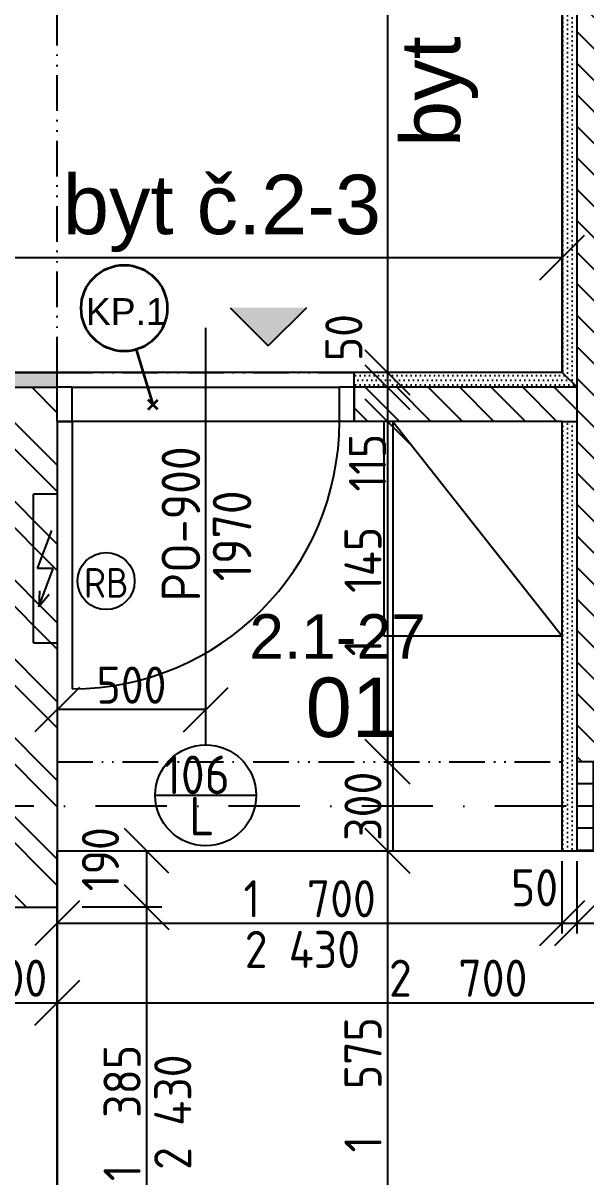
# Model space of a CAD drawing. Extents: x 4511820 to 5180432, y -1526536 to -944957.
# Drawn here: x 5027506 to 5029401, y -1252892 to -1249008 of the extents above; entities that cross this region are included whole.
import ezdxf

# ---------------------------------------------------------------- set-up
doc = ezdxf.new("R2010")
doc.units = 0
doc.header["$MEASUREMENT"] = 0
doc.linetypes.add('ACAD_ISO12W100', pattern=[22, 12, -3, 0.5, -3, 0.5, -3])
doc.linetypes.add('BODKOCIARKOVANA_3', pattern=[5.6, 3, -1.3, 0, -1.3])
doc.layers.get('0').update_dxf_attribs({"linetype": 'CONTINUOUS'})
doc.layers.get('Defpoints').update_dxf_attribs({"color": 61, "linetype": 'CONTINUOUS'})
for name, color, linetype in [('DVERE', 45, 'CONTINUOUS'), ('KÓTY', 4, 'CONTINUOUS'), ('MÚRY', 1, 'CONTINUOUS'), ('osi', 253, 'CONTINUOUS'), ('Plochy', 41, 'CONTINUOUS'), ('POPIS', 7, 'CONTINUOUS'), ('TENKÁ', 7, 'CONTINUOUS'), ('ZARIADENIE', 47, 'CONTINUOUS'), ('ZZ-elektro', 221, 'CONTINUOUS'), ('ŠRAFY', 82, 'CONTINUOUS')]:
    doc.layers.add(name, color=color, linetype=linetype)
doc.layers.add('preklady', color=74, linetype='CONTINUOUS', lineweight=35)
doc.styles.add('ARIAL', font='arial.ttf')
doc.styles.add('Style-Arial', font='arial.ttf')
doc.styles.add('STYLE1', font='isocp.shx')
doc.dimstyles.new('STANDARD-50', dxfattribs={"dimtxt": 125, "dimasz": 150, "dimexe": 10, "dimexo": 200, "dimgap": 20, "dimtad": 1, "dimdsep": 46, "dimlunit": 6, "dimtxsty": 'STYLE1', "dimblk1": 'OBLIQUE', "dimblk2": 'OBLIQUE', "dimsah": 1, "dimcen": 2.5, "dimse1": 1, "dimse2": 1, "dimadec": 0, "dimazin": 0, "dimtfac": 1, "dimtmove": 1, "dimatfit": 3, "dimldrblk": 'OBLIQUE', "dimfxl": 1, "dimtolj": 1, "dimtzin": 0, "dimarcsym": 0})
pattern_1 = [(135, (-2976355.03, 109742.89), (-53.0330086, -53.0330086), [])]
pattern_2 = [(0, (0, -89070.035), (7.8125, 15.625), [0, -15.625])]

# ---------------------------------------------------------------- blocks, each defined once
blk = doc.blocks.new('_OBLIQUE')
at = {"color": 0, "linetype": 'ByBlock'}
blk.add_line((-0.5, -0.5), (0.5, 0.5), dxfattribs=at)
blk = doc.blocks.new('*D31195')
at = {"layer": 'Defpoints', "color": 0}
for p in [(5027321, -1252305.5), (5027621, -1252305.5), (5027621, -1252305.5)]:
    blk.add_point(p, dxfattribs=at)
at = {"layer": 'KÓTY', "color": 0, "lineweight": -2}
blk.add_line((5027321, -1252305.5), (5027621, -1252305.5), dxfattribs=at)
at = {"layer": 'KÓTY', "color": 0, "linetype": 'ByBlock', "lineweight": -2, "xscale": 150, "yscale": 150, "zscale": 150, "rotation": 180}
blk.add_blockref('_OBLIQUE', (5027321, -1252305.5), dxfattribs=at)
at = {"layer": 'KÓTY', "color": 0, "linetype": 'ByBlock', "lineweight": -2, "xscale": 150, "yscale": 150, "zscale": 150}
blk.add_blockref('_OBLIQUE', (5027621, -1252305.5), dxfattribs=at)
at = {"layer": 'KÓTY', "color": 0, "insert": (5027471, -1252223), "char_height": 125, "attachment_point": 5, "style": 'STYLE1'}
blk.add_mtext('\\A1;300', dxfattribs=at)
blk = doc.blocks.new('*D31225')
at = {"layer": 'Defpoints', "color": 0}
for p in [(5029413.5, -1245184.2), (5028733, -1250184.2), (5029413.5, -1250184.2)]:
    blk.add_point(p, dxfattribs=at)
at = {"layer": 'KÓTY', "color": 0, "lineweight": -2}
blk.add_line((5028733, -1245184.2), (5028733, -1250184.2), dxfattribs=at)
at = {"layer": 'KÓTY', "color": 0, "linetype": 'ByBlock', "lineweight": -2, "xscale": 150, "yscale": 150, "zscale": 150}
for p, rotation in [((5028733, -1245184.2), 90), ((5028733, -1250184.2), 270)]:
    blk.add_blockref('_OBLIQUE', p, dxfattribs=dict(at, rotation=rotation))
at = {"layer": 'KÓTY', "color": 0, "insert": (5028650.5, -1247684.2), "char_height": 125, "attachment_point": 5, "rotation": 90, "style": 'STYLE1'}
blk.add_mtext('\\A1;5ﾠ000', dxfattribs=at)
blk = doc.blocks.new('*D31226')
at = {"layer": 'Defpoints', "color": 0}
for p in [(5028971, -1250184.2), (5028733, -1250234.2), (5028996, -1250234.2)]:
    blk.add_point(p, dxfattribs=at)
at = {"layer": 'KÓTY', "color": 0, "lineweight": -2}
blk.add_line((5028733, -1250184.2), (5028733, -1250234.2), dxfattribs=at)
at = {"layer": 'KÓTY', "color": 0, "linetype": 'ByBlock', "lineweight": -2, "xscale": 150, "yscale": 150, "zscale": 150}
for p, rotation in [((5028733, -1250184.2), 90), ((5028733, -1250234.2), 270)]:
    blk.add_blockref('_OBLIQUE', p, dxfattribs=dict(at, rotation=rotation))
at = {"layer": 'KÓTY', "color": 0, "insert": (5028586, -1250067), "char_height": 125, "attachment_point": 5, "rotation": 90, "style": 'STYLE1'}
blk.add_mtext('\\A1;50', dxfattribs=at)
blk = doc.blocks.new('*D31227')
at = {"layer": 'Defpoints', "color": 0}
for p in [(5028996, -1250234.2), (5028733, -1250349.2), (5028996, -1250349.2)]:
    blk.add_point(p, dxfattribs=at)
at = {"layer": 'KÓTY', "color": 0, "lineweight": -2}
blk.add_line((5028733, -1250234.2), (5028733, -1250349.2), dxfattribs=at)
at = {"layer": 'KÓTY', "color": 0, "linetype": 'ByBlock', "lineweight": -2, "xscale": 150, "yscale": 150, "zscale": 150}
for p, rotation in [((5028733, -1250234.2), 90), ((5028733, -1250349.2), 270)]:
    blk.add_blockref('_OBLIQUE', p, dxfattribs=dict(at, rotation=rotation))
at = {"layer": 'KÓTY', "color": 0, "insert": (5028665.5, -1250488), "char_height": 125, "attachment_point": 5, "rotation": 90, "style": 'STYLE1'}
blk.add_mtext('\\A1;115', dxfattribs=at)
blk = doc.blocks.new('*D31228')
at = {"layer": 'Defpoints', "color": 0}
for p in [(5029321, -1250349.2), (5028733, -1251494.2), (5029321, -1251494.2)]:
    blk.add_point(p, dxfattribs=at)
at = {"layer": 'KÓTY', "color": 0, "lineweight": -2}
blk.add_line((5028733, -1250349.2), (5028733, -1251494.2), dxfattribs=at)
at = {"layer": 'KÓTY', "color": 0, "linetype": 'ByBlock', "lineweight": -2, "xscale": 150, "yscale": 150, "zscale": 150}
for p, rotation in [((5028733, -1250349.2), 90), ((5028733, -1251494.2), 270)]:
    blk.add_blockref('_OBLIQUE', p, dxfattribs=dict(at, rotation=rotation))
at = {"layer": 'KÓTY', "color": 0, "insert": (5028650.5, -1250921.7), "char_height": 125, "attachment_point": 5, "rotation": 90, "style": 'STYLE1'}
blk.add_mtext('\\A1;1ﾠ145', dxfattribs=at)
blk = doc.blocks.new('*D31229')
at = {"layer": 'Defpoints', "color": 0}
for p in [(5028733, -1251494.2), (5028733, -1251794.2), (5028733, -1251794.2)]:
    blk.add_point(p, dxfattribs=at)
at = {"layer": 'KÓTY', "color": 0, "lineweight": -2}
blk.add_line((5028733, -1251494.2), (5028733, -1251794.2), dxfattribs=at)
at = {"layer": 'KÓTY', "color": 0, "linetype": 'ByBlock', "lineweight": -2, "xscale": 150, "yscale": 150, "zscale": 150}
for p, rotation in [((5028733, -1251494.2), 90), ((5028733, -1251794.2), 270)]:
    blk.add_blockref('_OBLIQUE', p, dxfattribs=dict(at, rotation=rotation))
at = {"layer": 'KÓTY', "color": 0, "insert": (5028650.5, -1251644.2), "char_height": 125, "attachment_point": 5, "rotation": 90, "style": 'STYLE1'}
blk.add_mtext('\\A1;300', dxfattribs=at)
blk = doc.blocks.new('*D31230')
at = {"layer": 'Defpoints', "color": 0}
for p in [(5028733, -1251794.2), (5028733, -1253369.2), (5028733, -1253369.2)]:
    blk.add_point(p, dxfattribs=at)
at = {"layer": 'KÓTY', "color": 0, "lineweight": -2}
blk.add_line((5028733, -1251794.2), (5028733, -1253369.2), dxfattribs=at)
at = {"layer": 'KÓTY', "color": 0, "linetype": 'ByBlock', "lineweight": -2, "xscale": 150, "yscale": 150, "zscale": 150}
for p, rotation in [((5028733, -1251794.2), 90), ((5028733, -1253369.2), 270)]:
    blk.add_blockref('_OBLIQUE', p, dxfattribs=dict(at, rotation=rotation))
at = {"layer": 'KÓTY', "color": 0, "insert": (5028650.5, -1252581.7), "char_height": 125, "attachment_point": 5, "rotation": 90, "style": 'STYLE1'}
blk.add_mtext('\\A1;1ﾠ575', dxfattribs=at)
blk = doc.blocks.new('*D31231')
at = {"layer": 'Defpoints', "color": 0}
for p in [(5027621, -1251794.2), (5029321, -1251794.2), (5029321, -1252038)]:
    blk.add_point(p, dxfattribs=at)
at = {"layer": 'KÓTY', "color": 0, "lineweight": -2}
blk.add_line((5027621, -1252038), (5029321, -1252038), dxfattribs=at)
at = {"layer": 'KÓTY', "color": 0, "linetype": 'ByBlock', "lineweight": -2, "xscale": 150, "yscale": 150, "zscale": 150, "rotation": 180}
blk.add_blockref('_OBLIQUE', (5027621, -1252038), dxfattribs=at)
at = {"layer": 'KÓTY', "color": 0, "linetype": 'ByBlock', "lineweight": -2, "xscale": 150, "yscale": 150, "zscale": 150}
blk.add_blockref('_OBLIQUE', (5029321, -1252038), dxfattribs=at)
at = {"layer": 'KÓTY', "color": 0, "insert": (5028471, -1251955.5), "char_height": 125, "attachment_point": 5, "style": 'STYLE1'}
blk.add_mtext('\\A1;1ﾠ700', dxfattribs=at)
blk = doc.blocks.new('*D31232')
at = {"layer": 'Defpoints', "color": 0}
for p in [(5029321, -1251794.2), (5029371, -1251794.2), (5029371, -1252038)]:
    blk.add_point(p, dxfattribs=at)
at = {"layer": 'KÓTY', "color": 0, "lineweight": -2}
blk.add_line((5029321, -1252038), (5029371, -1252038), dxfattribs=at)
at = {"layer": 'KÓTY', "color": 0, "linetype": 'ByBlock', "lineweight": -2, "xscale": 150, "yscale": 150, "zscale": 150, "rotation": 180}
blk.add_blockref('_OBLIQUE', (5029321, -1252038), dxfattribs=at)
at = {"layer": 'KÓTY', "color": 0, "linetype": 'ByBlock', "lineweight": -2, "xscale": 150, "yscale": 150, "zscale": 150}
blk.add_blockref('_OBLIQUE', (5029371, -1252038), dxfattribs=at)
at = {"layer": 'KÓTY', "color": 0, "insert": (5029228, -1251918.5), "char_height": 125, "attachment_point": 5, "style": 'STYLE1'}
blk.add_mtext('\\A1;50', dxfattribs=at)
blk = doc.blocks.new('*D31233')
at = {"layer": 'Defpoints', "color": 0}
for p in [(5027621, -1251794.2), (5027621, -1251984.2), (5027922, -1251984.2)]:
    blk.add_point(p, dxfattribs=at)
at = {"layer": 'KÓTY', "color": 0, "lineweight": -2}
blk.add_line((5027922, -1251794.2), (5027922, -1251984.2), dxfattribs=at)
at = {"layer": 'KÓTY', "color": 0, "linetype": 'ByBlock', "lineweight": -2, "xscale": 150, "yscale": 150, "zscale": 150}
for p, rotation in [((5027922, -1251794.2), 90), ((5027922, -1251984.2), 270)]:
    blk.add_blockref('_OBLIQUE', p, dxfattribs=dict(at, rotation=rotation))
at = {"layer": 'KÓTY', "color": 0, "insert": (5027766.5, -1251822.5), "char_height": 125, "attachment_point": 5, "rotation": 90, "style": 'STYLE1'}
blk.add_mtext('\\A1;190', dxfattribs=at)
blk = doc.blocks.new('*D31234')
at = {"layer": 'Defpoints', "color": 0}
for p in [(5027621, -1251984.2), (5027621, -1253369.2), (5027922, -1253369.2)]:
    blk.add_point(p, dxfattribs=at)
at = {"layer": 'KÓTY', "color": 0, "lineweight": -2}
blk.add_line((5027922, -1251984.2), (5027922, -1253369.2), dxfattribs=at)
at = {"layer": 'KÓTY', "color": 0, "linetype": 'ByBlock', "lineweight": -2, "xscale": 150, "yscale": 150, "zscale": 150}
for p, rotation in [((5027922, -1251984.2), 90), ((5027922, -1253369.2), 270)]:
    blk.add_blockref('_OBLIQUE', p, dxfattribs=dict(at, rotation=rotation))
at = {"layer": 'KÓTY', "color": 0, "insert": (5027839.5, -1252676.7), "char_height": 125, "attachment_point": 5, "rotation": 90, "style": 'STYLE1'}
blk.add_mtext('\\A1;1ﾠ385', dxfattribs=at)
blk = doc.blocks.new('*D31472')
at = {"layer": 'Defpoints', "color": 0}
for p in [(5029321, -1249797), (5018731, -1250184.2), (5029321, -1250184.2)]:
    blk.add_point(p, dxfattribs=at)
at = {"layer": 'KÓTY', "color": 0, "lineweight": -2}
blk.add_line((5018731, -1249797), (5029321, -1249797), dxfattribs=at)
at = {"layer": 'KÓTY', "color": 0, "linetype": 'ByBlock', "lineweight": -2, "xscale": 150, "yscale": 150, "zscale": 150, "rotation": 180}
blk.add_blockref('_OBLIQUE', (5018731, -1249797), dxfattribs=at)
at = {"layer": 'KÓTY', "color": 0, "linetype": 'ByBlock', "lineweight": -2, "xscale": 150, "yscale": 150, "zscale": 150}
blk.add_blockref('_OBLIQUE', (5029321, -1249797), dxfattribs=at)
at = {"layer": 'KÓTY', "color": 0, "insert": (5024026, -1249714.5), "char_height": 125, "attachment_point": 5, "style": 'STYLE1'}
blk.add_mtext('\\A1;10ﾠ590', dxfattribs=at)
blk = doc.blocks.new('*D31478')
at = {"layer": 'Defpoints', "color": 0}
for p in [(5027621, -1252305.5), (5030321, -1252305.5), (5030321, -1252305.5)]:
    blk.add_point(p, dxfattribs=at)
at = {"layer": 'KÓTY', "color": 0, "lineweight": -2}
blk.add_line((5027621, -1252305.5), (5030321, -1252305.5), dxfattribs=at)
at = {"layer": 'KÓTY', "color": 0, "linetype": 'ByBlock', "lineweight": -2, "xscale": 150, "yscale": 150, "zscale": 150, "rotation": 180}
blk.add_blockref('_OBLIQUE', (5027621, -1252305.5), dxfattribs=at)
at = {"layer": 'KÓTY', "color": 0, "linetype": 'ByBlock', "lineweight": -2, "xscale": 150, "yscale": 150, "zscale": 150}
blk.add_blockref('_OBLIQUE', (5030321, -1252305.5), dxfattribs=at)
at = {"layer": 'KÓTY', "color": 0, "insert": (5028971, -1252223), "char_height": 125, "attachment_point": 5, "style": 'STYLE1'}
blk.add_mtext('\\A1;2ﾠ700', dxfattribs=at)
blk = doc.blocks.new('*D31479')
at = {"layer": 'Defpoints', "color": 0}
for p in [(5029371, -1251794.2), (5030321, -1251794.2), (5030321, -1252038)]:
    blk.add_point(p, dxfattribs=at)
at = {"layer": 'KÓTY', "color": 0, "lineweight": -2}
blk.add_line((5029371, -1252038), (5030321, -1252038), dxfattribs=at)
at = {"layer": 'KÓTY', "color": 0, "linetype": 'ByBlock', "lineweight": -2, "xscale": 150, "yscale": 150, "zscale": 150, "rotation": 180}
blk.add_blockref('_OBLIQUE', (5029371, -1252038), dxfattribs=at)
at = {"layer": 'KÓTY', "color": 0, "linetype": 'ByBlock', "lineweight": -2, "xscale": 150, "yscale": 150, "zscale": 150}
blk.add_blockref('_OBLIQUE', (5030321, -1252038), dxfattribs=at)
at = {"layer": 'KÓTY', "color": 0, "insert": (5029846, -1251955.5), "char_height": 125, "attachment_point": 5, "style": 'STYLE1'}
blk.add_mtext('\\A1;950', dxfattribs=at)
blk = doc.blocks.new('*D31553')
at = {"layer": 'Defpoints', "color": 0}
for p in [(5027621, -1251319), (5027621, -1251437.2), (5028121, -1251437.2)]:
    blk.add_point(p, dxfattribs=at)
at = {"layer": 'KÓTY', "color": 0, "lineweight": -2}
blk.add_line((5028121, -1251319), (5027621, -1251319), dxfattribs=at)
at = {"layer": 'KÓTY', "color": 0, "linetype": 'ByBlock', "lineweight": -2, "xscale": 150, "yscale": 150, "zscale": 150, "rotation": 180}
blk.add_blockref('_OBLIQUE', (5027621, -1251319), dxfattribs=at)
at = {"layer": 'KÓTY', "color": 0, "linetype": 'ByBlock', "lineweight": -2, "xscale": 150, "yscale": 150, "zscale": 150}
blk.add_blockref('_OBLIQUE', (5028121, -1251319), dxfattribs=at)
at = {"layer": 'KÓTY', "color": 0, "insert": (5027871, -1251236.5), "char_height": 125, "attachment_point": 5, "style": 'STYLE1'}
blk.add_mtext('\\A1;500', dxfattribs=at)

msp = doc.modelspace()

# ---------------------------------------------------------------- hatches: boundary and pattern name
at = {"layer": 'TENKÁ'}
h = msp.add_hatch(color=256, dxfattribs=at)
h.dxf.hatch_style = 1
h.paths.add_polyline_path([(5028459.91, -1249966.316), (5028203.09, -1249966.316), (5028331.5, -1250094.726)])
at = {"layer": 'ŠRAFY'}
h = msp.add_hatch(dxfattribs=at)
h.set_pattern_fill('DOTS', color=256, scale=250, angle=90)
h.set_pattern_definition([(90, (-71441.844, -112920.035), (-15.625, 7.8125), [0, -15.625])])
h.paths.add_polyline_path([(5029321, -1248934.226), (5029321, -1250184.226), (5029371, -1250234.226), (5029371, -1248934.226)])
at = {"layer": 'ŠRAFY', "ltscale": 0.25}
h = msp.add_hatch(dxfattribs=at)
h.set_pattern_fill('ANSI31', color=256, scale=600, angle=90, style=0)
h.set_pattern_definition(pattern_1)
h.paths.add_polyline_path([(5029486, -1251494.226), (5029486, -1249609.226), (5029486, -1249494.226), (5029486, -1248934.226), (5029371, -1248934.226), (5029371, -1251494.226)])
at = {"layer": 'ŠRAFY'}
h = msp.add_hatch(dxfattribs=at)
h.set_pattern_fill('DOTS', color=256, scale=250)
h.set_pattern_definition(pattern_2)
h.paths.add_polyline_path([(5027621, -1250184.226), (5019841, -1250184.226), (5019841, -1250234.226), (5027621, -1250234.226)])
h = msp.add_hatch(dxfattribs=at)
h.set_pattern_fill('DOTS', color=256, scale=250)
h.set_pattern_definition(pattern_2)
h.paths.add_polyline_path([(5028621, -1250184.226), (5028621, -1250234.226), (5029371, -1250234.226), (5029321, -1250184.226)])
h = msp.add_hatch(dxfattribs=at)
h.set_pattern_fill('ANSI32', color=256, scale=500, angle=90)
h.set_pattern_definition([(135, (515810.9, -44587.94), (-132.5825215, -132.5825215), []), (135, (515810.9, -44499.55), (-132.5825215, -132.5825215), [])])
h.paths.add_polyline_path([(5027621, -1251984.226), (5027621, -1250349.226), (5027621, -1250234.226), (5027321, -1250234.226), (5027321, -1250349.226), (5027321, -1251869.226), (5027321, -1251984.226)])
at = {"layer": 'ŠRAFY', "ltscale": 0.25}
h = msp.add_hatch(dxfattribs=at)
h.set_pattern_fill('ANSI31', color=256, scale=600, angle=90, style=0)
h.set_pattern_definition(pattern_1)
h.paths.add_polyline_path([(5028621, -1250349.226), (5029321, -1250349.226), (5029371, -1250349.226), (5029371, -1250234.226), (5028621, -1250234.226)])
at = {"layer": 'ŠRAFY'}
h = msp.add_hatch(dxfattribs=at)
h.set_pattern_fill('DOTS', color=256, scale=250, angle=90)
h.set_pattern_definition([(90, (-71441.844, -112920.035), (-15.625, 7.8125), [0, -15.625])])
h.paths.add_polyline_path([(5029371, -1250349.226), (5029321, -1250349.226), (5029321, -1251794.226), (5029371, -1251794.226)])
at = {"layer": 'ŠRAFY', "ltscale": 0.25}
h = msp.add_hatch(dxfattribs=at)
h.set_pattern_fill('ANSI37', color=256, scale=600, angle=45)
h.set_pattern_definition([(90, (-3307273.674, 579782.7), (-75, 1e-14), []), (180, (-3307273.674, 579782.7), (-1e-14, -75), [])])
h.paths.add_polyline_path([(5029486, -1251494.226), (5029371, -1251494.226), (5029371, -1251794.226), (5030621, -1251794.226), (5030736, -1251794.226), (5031336, -1251794.226), (5031756, -1251794.226), (5032006, -1251794.226), (5032106, -1251794.226), (5032356, -1251794.226), (5032756, -1251794.226), (5033356, -1251794.226), (5033956, -1251794.226), (5034006, -1251794.226), (5034121, -1251794.226), (5034121, -1251494.226), (5033291, -1251494.226), (5033176, -1251494.226), (5031961, -1251494.226), (5031846, -1251494.226), (5031821, -1251494.226), (5031776, -1251494.226), (5029511, -1251494.226)])

# ---------------------------------------------------------------- linework, layer by layer
at = {"layer": 'DVERE', "ltscale": 0.25}
for p, q in [((5028121, -1251437.226), (5028121, -1250034.57)), ((5027951, -1251607.226), (5028291, -1251607.226)), ((5027951, -1251607.226), (5028291, -1251607.226))]:
    msp.add_line(p, q, dxfattribs=at)
at = {"layer": 'DVERE'}
for p, q in [((5027671, -1250234.226), (5028571, -1250234.226)), ((5028571, -1250349.226), (5027671, -1250349.226)), ((5027671, -1250349.226), (5027671, -1251249.226))]:
    msp.add_line(p, q, dxfattribs=at)
at = {"layer": 'DVERE', "ltscale": 0.25}
msp.add_circle((5028121, -1251607.226), 170, dxfattribs=at)
at = {"layer": 'DVERE'}
msp.add_arc((5027671, -1250349.226), 900, 270, 0, dxfattribs=at)
at = {"layer": 'KÓTY'}
for p, q in [((5029321, -1250184.226), (5029371, -1250234.226)), ((5029321, -1252072.535), (5029321, -1251828.726)), ((5029371, -1252072.535), (5029371, -1251828.726)), ((5027973.5, -1251984.226), (5027704.5, -1251984.226))]:
    msp.add_line(p, q, dxfattribs=at)
at = {"layer": 'MÚRY'}
for p, q in [((5029321, -1250184.226), (5029321, -1248934.226)), ((5019841, -1250184.226), (5027721, -1250184.226)), ((5027621, -1250234.226), (5027621, -1250184.226)), ((5029321, -1250184.226), (5028621, -1250184.226)), ((5028621, -1250234.226), (5028621, -1250184.226)), ((5027671, -1250234.226), (5027621, -1250234.226)), ((5027671, -1250349.226), (5027671, -1250234.226)), ((5028571, -1250349.226), (5028571, -1250234.226)), ((5028621, -1250234.226), (5028571, -1250234.226)), ((5027621, -1250349.226), (5027621, -1251984.226)), ((5027621, -1250349.226), (5027671, -1250349.226)), ((5029321, -1250349.226), (5028571, -1250349.226)), ((5029321, -1251794.226), (5029321, -1250349.226)), ((5029321, -1251794.226), (5030321, -1251794.226))]:
    msp.add_line(p, q, dxfattribs=at)
at = {"layer": 'MÚRY', "ltscale": 0.25}
msp.add_line((5027221, -1251984.226), (5027621, -1251984.226), dxfattribs=at)
at = {"layer": 'osi', "linetype": 'BODKOCIARKOVANA_3', "ltscale": 80}
msp.add_line((5041881, -1251644.226), (4978211, -1251644.226), dxfattribs=at)
at = {"layer": 'Plochy'}
for points in [[(5029321, -1250184.226), (5018731, -1250184.226), (5018731, -1248684.226), (5021281, -1248684.226), (5021281, -1247684.226), (5020981, -1247684.226), (5020981, -1245184.226), (5022891, -1245184.226), (5022891, -1248684.226), (5023141, -1248684.226), (5023141, -1248244.226), (5024341, -1248244.226), (5024341, -1248524.226), (5025441, -1248524.226), (5025441, -1248684.226), (5025641, -1248684.226), (5025641, -1247134.226), (5027441, -1247134.226), (5027441, -1245184.226), (5029321, -1245184.226)], [(5029321, -1250349.226), (5027621, -1250349.226), (5027621, -1251794.226), (5029321, -1251794.226)], [(5030736, -1253369.226), (5027621, -1253369.226), (5027621, -1251794.226), (5030321, -1251794.226), (5030321, -1252394.226), (5030736, -1252394.226), (5030736, -1251794.226), (5033956, -1251794.226), (5033956, -1256869.226), (5030736, -1256869.226)], [(5027321, -1253664.226), (5026276, -1253664.226), (5026276, -1251984.226), (5027621, -1251984.226), (5027621, -1253369.226), (5027321, -1253369.226)]]:
    msp.add_lwpolyline(points, close=True, dxfattribs=at)
at = {"layer": 'preklady'}
for p, q in [((5027943.5, -1250292.535), (5027887.974, -1250106.884)), ((5027926.883, -1250309.152), (5027960.117, -1250275.918)), ((5027960.118, -1250309.152), (5027926.884, -1250275.918))]:
    msp.add_line(p, q, dxfattribs=at)
at = {"layer": 'preklady', "ltscale": 0.25}
msp.add_circle((5027846.425, -1249967.965), 145, dxfattribs=at)
at = {"layer": 'TENKÁ', "linetype": 'ACAD_ISO12W100', "ltscale": 10}
for p, q in [((5027621, -1250184.226), (5027621, -1245184.226)), ((5027621, -1250184.226), (5028621, -1250184.226)), ((5027621, -1251494.226), (5029321, -1251494.226)), ((5027621, -1251794.226), (5029321, -1251794.226)), ((5027621, -1251984.226), (5027621, -1253369.226))]:
    msp.add_line(p, q, dxfattribs=at)
at = {"layer": 'TENKÁ'}
for p, q in [((5029371, -1251794.226), (5029371, -1248934.226)), ((5028203.09, -1249966.316), (5028331.5, -1250094.726)), ((5028459.91, -1249966.316), (5028331.5, -1250094.726)), ((5019841, -1250234.226), (5027621, -1250234.226)), ((5027621, -1250349.226), (5027621, -1250234.226)), ((5027621, -1250349.226), (5027621, -1250234.226)), ((5029371, -1250234.226), (5028621, -1250234.226)), ((5028621, -1250349.226), (5028621, -1250234.226)), ((5029321, -1250349.226), (5029371, -1250349.226)), ((5029486, -1251494.226), (5029371, -1251494.226))]:
    msp.add_line(p, q, dxfattribs=at)
at = {"layer": 'TENKÁ', "ltscale": 0.25}
msp.add_line((5028621, -1250234.226), (5028621, -1250349.226), dxfattribs=at)
at = {"layer": 'ZARIADENIE'}
for p, q in [((5028721, -1250349.226), (5028721, -1251071.726)), ((5028751, -1250349.226), (5028751, -1251794.226)), ((5028751, -1250349.226), (5029321, -1251071.726)), ((5029321, -1251071.726), (5028721, -1251071.726)), ((5028751, -1251794.226), (5029321, -1251794.226))]:
    msp.add_line(p, q, dxfattribs=at)
at = {"layer": 'ZZ-elektro'}
for p, q in [((5027541, -1251094.226), (5027541, -1250594.226)), ((5027621, -1250594.226), (5027541, -1250594.226)), ((5027554.17, -1250844.226), (5027602.454, -1250715.733)), ((5027607.883, -1250844.226), (5027554.17, -1250844.226)), ((5027559.599, -1250972.72), (5027607.883, -1250844.226)), ((5027560.922, -1250919.413), (5027559.599, -1250972.72)), ((5027593.708, -1250931.733), (5027559.599, -1250972.72)), ((5027541, -1251094.226), (5027621, -1251094.226))]:
    msp.add_line(p, q, dxfattribs=at)
msp.add_circle((5027785.568, -1250886.312), 96, dxfattribs=at)

# ---------------------------------------------------------------- texts
at = {"layer": 'DVERE', "style": 'STYLE1'}
for s, p in [('106', (5027978.97, -1251603.726)), ('L', (5028065.97, -1251742.363))]:
    msp.add_text(s, height=130, dxfattribs=at).set_placement(p)
at = {"layer": 'KÓTY', "insert": (5028446.519, -1252126.028), "char_height": 125, "attachment_point": 5, "style": 'STYLE1'}
msp.add_mtext('\\A1;2 430', dxfattribs=at)
at = {"layer": 'KÓTY', "insert": (5028009.994, -1252673.719), "char_height": 125, "attachment_point": 5, "rotation": 90, "style": 'STYLE1'}
msp.add_mtext('\\A1;2 430', dxfattribs=at)
at = {"layer": 'POPIS', "color": 132, "ltscale": 0.25, "style": 'Style-Arial'}
msp.add_text('byt č.2-2', height=200, rotation=90, dxfattribs=at).set_placement((5028977.47, -1249425.572))
msp.add_text('byt č.2-3', height=200, dxfattribs=at).set_placement((5027639.959, -1249718.949))
at = {"layer": 'POPIS', "lineweight": 40, "ltscale": 0.25, "style": 'ARIAL'}
for s, height, p in [('2.1-27', 150, (5028267.769, -1251147.805)), ('01', 200, (5028457.311, -1251411.305))]:
    msp.add_text(s, height=height, dxfattribs=at).set_placement(p)
at = {"layer": 'preklady', "linetype": 'Continuous', "lineweight": 20, "style": 'ARIAL'}
msp.add_text('KP.1', height=90, dxfattribs=at).set_placement((5027717.161, -1250024.221))
at = {"layer": 'TENKÁ', "linetype": 'Continuous', "style": 'STYLE1'}
for s, p in [('PO-900', (5028102.417, -1250955.141)), ('1970', (5028274.524, -1250887.415))]:
    msp.add_text(s, height=130, rotation=90, dxfattribs=at).set_placement(p)
at = {"layer": 'ZZ-elektro', "style": 'STYLE1'}
msp.add_text('RB', height=100, dxfattribs=at).set_placement((5027710.94, -1250942.511))

# ---------------------------------------------------------------- dimensions: what is measured, and where the dimension line sits
at = {"layer": 'KÓTY'}
for base, p1, p2, picture, middle in [((5028733, -1250184.226), (5029413.5, -1245184.226), (5029413.5, -1250184.226), '*D31225', (5028650.457, -1247684.226)), ((5028733, -1251494.226), (5029321, -1250349.226), (5029321, -1251494.226), '*D31228', (5028650.457, -1250921.726)), ((5028733, -1251794.226), (5028733, -1251494.226), (5028733, -1251794.226), '*D31229', (5028650.5, -1251644.226)), ((5028733, -1253369.226), (5028733, -1251794.226), (5028733, -1253369.226), '*D31230', (5028650.457, -1252581.726)), ((5027922, -1253369.226), (5027621, -1251984.226), (5027621, -1253369.226), '*D31234', (5027839.457, -1252676.726))]:
    dim = msp.add_linear_dim(base=base, p1=p1, p2=p2, angle=90, dimstyle='STANDARD-50', dxfattribs=at)
    dim.commit()
    dim.dimension.update_dxf_attribs({"geometry": picture, "text_midpoint": middle})
for base, p1, p2, picture, middle in [((5029321, -1249797.035), (5018731, -1250184.226), (5029321, -1250184.226), '*D31472', (5024026, -1249714.492)), ((5030321, -1252038.035), (5029371, -1251794.226), (5030321, -1251794.226), '*D31479', (5029846, -1251955.535)), ((5030321, -1252305.535), (5027621, -1252305.535), (5030321, -1252305.535), '*D31478', (5028971, -1252222.992))]:
    dim = msp.add_linear_dim(base=base, p1=p1, p2=p2, dimstyle='STANDARD-50', override={"dimtxsty": 'STYLE1', "dimldrblk": 'OBLIQUE'}, dxfattribs=at)
    dim.commit()
    dim.dimension.update_dxf_attribs({"geometry": picture, "text_midpoint": middle})
for base, p1, p2, picture, middle in [((5028733, -1250234.226), (5028971, -1250184.226), (5028996, -1250234.226), '*D31226', (5028668.5, -1250067.035)), ((5028733, -1250349.226), (5028996, -1250234.226), (5028996, -1250349.226), '*D31227', (5028748, -1250488.035)), ((5027922, -1251984.226), (5027621, -1251794.226), (5027621, -1251984.226), '*D31233', (5027849, -1251822.535))]:
    dim = msp.add_linear_dim(base=base, p1=p1, p2=p2, angle=90, dimstyle='STANDARD-50', dxfattribs=at)
    dim.commit()
    dim.dimension.update_dxf_attribs({"geometry": picture, "text_midpoint": middle, "dimtype": 160})
for base, p1, p2, picture, middle in [((5027621, -1251319.035), (5028121, -1251437.226), (5027621, -1251437.226), '*D31553', (5027871, -1251236.535)), ((5029321, -1252038.035), (5027621, -1251794.226), (5029321, -1251794.226), '*D31231', (5028471, -1251955.492)), ((5027621, -1252305.535), (5027321, -1252305.535), (5027621, -1252305.535), '*D31195', (5027471, -1252223.035))]:
    dim = msp.add_linear_dim(base=base, p1=p1, p2=p2, dimstyle='STANDARD-50', dxfattribs=at)
    dim.commit()
    dim.dimension.update_dxf_attribs({"geometry": picture, "text_midpoint": middle})
dim = msp.add_linear_dim(base=(5029371, -1252038.035), p1=(5029321, -1251794.226), p2=(5029371, -1251794.226), dimstyle='STANDARD-50', dxfattribs=at)
dim.commit()
dim.dimension.update_dxf_attribs({"geometry": '*D31232', "text_midpoint": (5029228, -1252001.035), "dimtype": 160})

doc.saveas('drawing.dxf')
